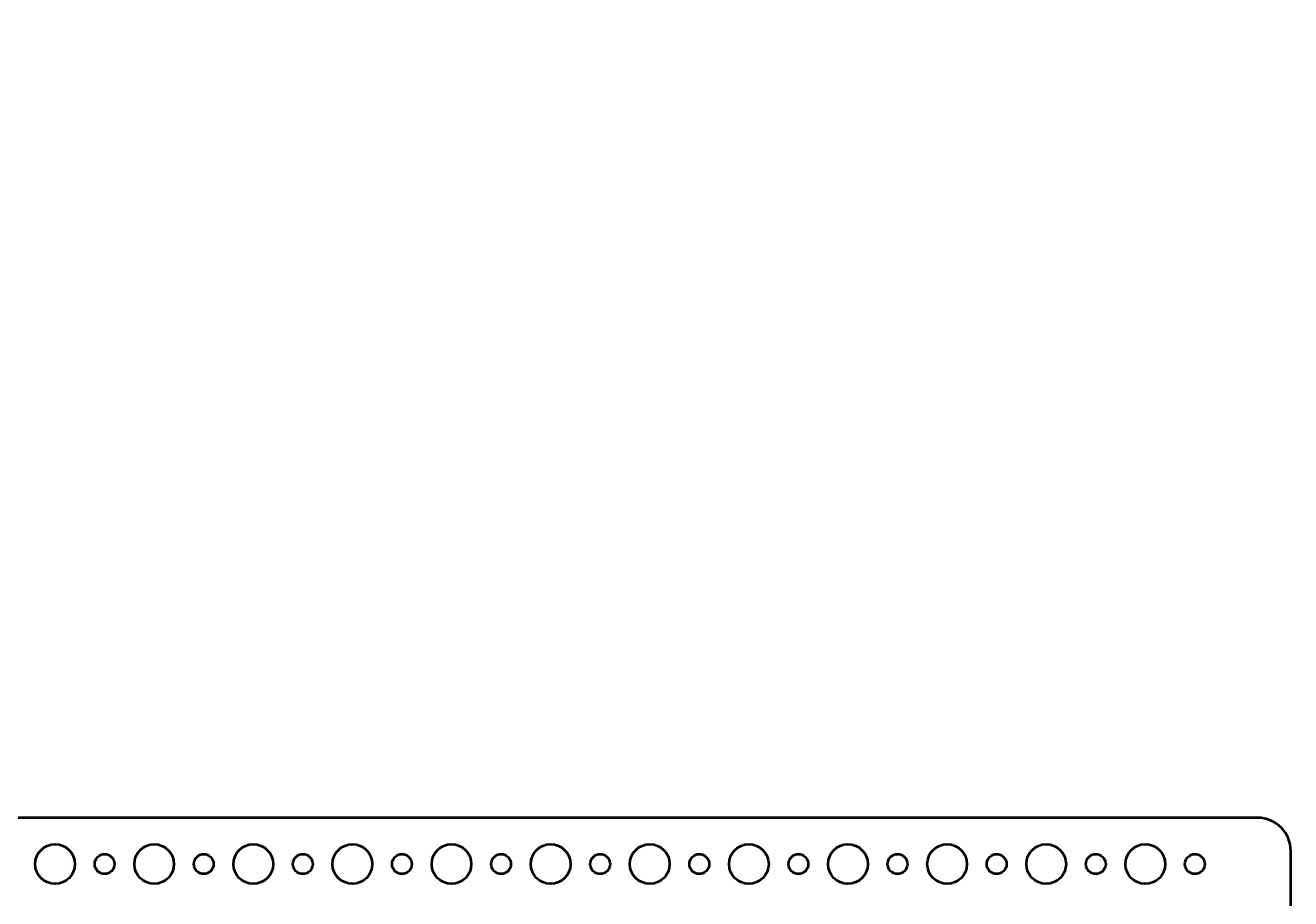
# Model space of a CAD drawing. Header units: centimetres. Extents: x -19.4 to 19.4, y -14.9 to 14.9.
# Drawn here: x 0.3 to 19.45, y 1.72 to 14.95 of the extents above; entities that cross this region are included whole.
import ezdxf

# ---------------------------------------------------------------- set-up
doc = ezdxf.new("R2010")
doc.units = ezdxf.units.CM
doc.header["$MEASUREMENT"] = 0
doc.layers.add('Layer 1', color=7, linetype='Continuous')

msp = doc.modelspace()

# ---------------------------------------------------------------- linework, layer by layer
at = {"layer": 'Layer 1', "lineweight": 53}
for centre, major_axis in [((0.75001, 2.24999), (0, 0.30001)), ((2.25001, 2.24999), (0, 0.30001)), ((3.75001, 2.24999), (0, 0.30001)), ((5.25001, 2.24999), (0, 0.30001)), ((6.75001, 2.24999), (0, 0.30001)), ((8.25001, 2.24999), (0, 0.30001)), ((9.75001, 2.24999), (0, 0.30001)), ((11.25001, 2.24999), (0, 0.30001)), ((12.75001, 2.24999), (0, 0.30001)), ((14.25001, 2.24999), (0, 0.30001)), ((15.75001, 2.24999), (0, 0.30001)), ((17.25001, 2.24999), (0, 0.30001)), ((1.5, 2.25), (0, 0.15)), ((3, 2.25), (0, 0.15)), ((4.5, 2.25), (0, 0.15)), ((6, 2.25), (0, 0.15)), ((7.5, 2.25), (0, 0.15)), ((9, 2.25), (0, 0.15)), ((10.5, 2.25), (0, 0.15)), ((12, 2.25), (0, 0.15)), ((13.5, 2.25), (0, 0.15)), ((15, 2.25), (0, 0.15)), ((16.5, 2.25), (0, 0.15)), ((18, 2.25), (0, 0.15))]:
    msp.add_ellipse(centre, major_axis=major_axis, ratio=1, dxfattribs=at)
msp.add_open_spline([(-18.95, -14.95), (-19.22614, -14.95), (-19.45, -14.72614), (-19.45, -14.45), (-19.45, -14.45), (-19.45, -14.45), (-19.45, 14.45), (-19.45, 14.45), (-19.45, 14.45), (-19.45, 14.72614), (-19.22614, 14.95), (-18.95, 14.95), (-18.95, 14.95), (-15.20782, 14.95), (-9.72204, 14.95), (-6.55, 14.95), (-6.55, 14.95), (-6.27386, 14.95), (-6.05, 14.72614), (-6.05, 14.45), (-6.05, 14.45), (-6.05, 14.45), (-6.05, 2.95), (-6.05, 2.95), (-6.05, 2.95), (-6.05, 2.95), (18.95, 2.95), (18.95, 2.95), (18.95, 2.95), (19.22614, 2.95), (19.45, 2.72614), (19.45, 2.45), (19.45, 2.45), (19.45, 2.45), (19.45, -3.95), (19.45, -3.95), (19.45, -3.95), (19.45, -4.22614), (19.22614, -4.45), (18.95, -4.45), (18.95, -4.45), (18.95, -4.45), (-6.05, -4.45), (-6.05, -4.45), (-6.05, -4.45), (-6.05, -4.45), (-6.05, -14.45), (-6.05, -14.45), (-6.05, -14.45), (-6.05, -14.72614), (-6.27386, -14.95), (-6.55, -14.95), (-6.55, -14.95), (-11.32775, -14.95), (-14.17225, -14.95), (-18.95, -14.95)], degree=3, knots=[0, 0, 0, 0, 0.06666667, 0.06666667, 0.06666667, 0.06666667, 0.13333333, 0.13333333, 0.13333333, 0.13333333, 0.2, 0.2, 0.2, 0.2, 0.26666667, 0.26666667, 0.26666667, 0.26666667, 0.33333333, 0.33333333, 0.33333333, 0.33333333, 0.4, 0.4, 0.4, 0.4, 0.46666667, 0.46666667, 0.46666667, 0.46666667, 0.53333333, 0.53333333, 0.53333333, 0.53333333, 0.6, 0.6, 0.6, 0.6, 0.66666667, 0.66666667, 0.66666667, 0.66666667, 0.73333333, 0.73333333, 0.73333333, 0.73333333, 0.8, 0.8, 0.8, 0.8, 0.86666667, 0.86666667, 0.86666667, 0.86666667, 1, 1, 1, 1], dxfattribs=at)

doc.saveas('drawing.dxf')
